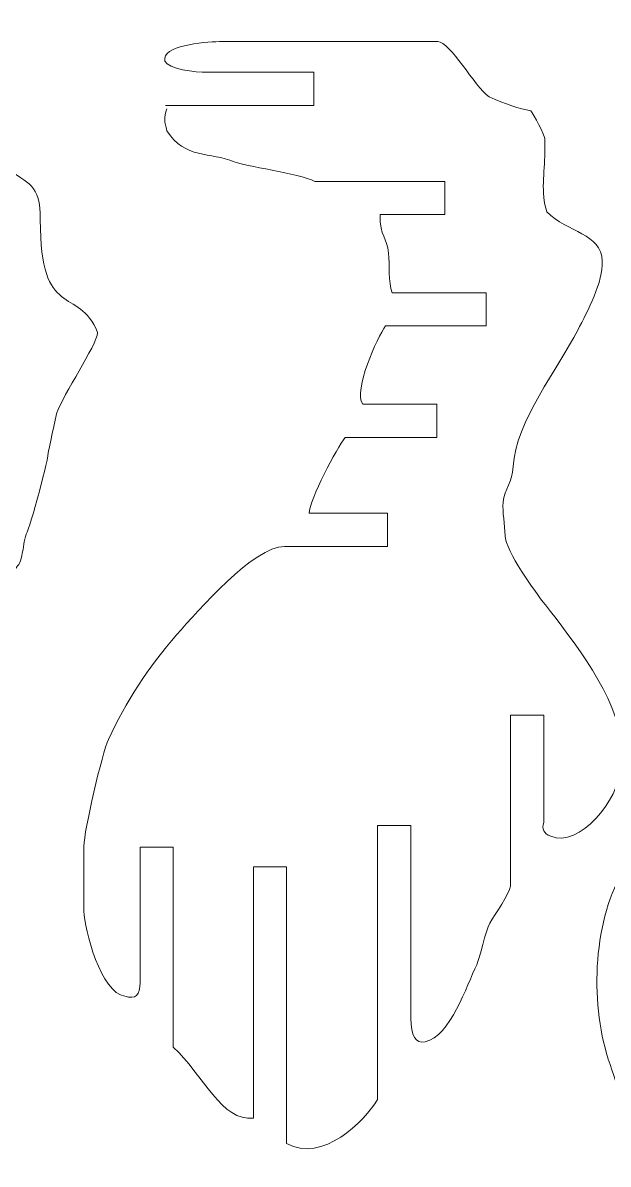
# Model space of a CAD drawing. Header units: inches. Extents: x -250 to 251, y -166 to 168.
# Drawn here: x -87.2 to -36.8, y -163.3 to -65 of the extents above; entities that cross this region are included whole.
import ezdxf

# ---------------------------------------------------------------- set-up
doc = ezdxf.new("R2010")
doc.units = ezdxf.units.IN
doc.header["$MEASUREMENT"] = 0
doc.layers.add('Layer 1', color=7, linetype='Continuous')

msp = doc.modelspace()

# ---------------------------------------------------------------- linework, layer by layer
at = {"layer": 'Layer 1', "color": 1, "lineweight": 9}
for points, knots in [([(-119.374, -52.73), (-121.067, -52.051), (-128.713, -54.87), (-130.147, -56.305), (-130.147, -56.305), (-130.147, -59.428), (-130.86, -70.859), (-129.636, -72.816), (-129.636, -72.816), (-126.399, -74.073), (-111.442, -67.098), (-107.507, -65.862), (-107.507, -65.862), (-103.989, -64.757), (-99.993, -63.016), (-96.442, -61.757), (-96.442, -61.757), (-94.806, -61.178), (-87.11, -59.539), (-85.377, -59.539), (-85.377, -59.539), (-85.377, -59.539), (-84.356, -59.539), (-84.356, -59.539), (-84.356, -59.539), (-83.401, -59.539), (-81.568, -60.063), (-80.611, -60.209), (-80.611, -60.209), (-80.07, -60.291), (-79.281, -60.149), (-78.738, -60.231), (-78.738, -60.231), (-77.919, -60.353), (-77.407, -60.83), (-76.866, -60.913), (-76.866, -60.913), (-76.169, -61.019), (-73.979, -60.9), (-73.121, -60.901), (-73.121, -60.901), (-71.221, -60.902), (-70.861, -60.242), (-69.376, -60.218), (-69.376, -60.218), (-65.651, -60.159), (-57.518, -56.237), (-54.632, -53.896)], [0, 0, 0, 0, 0.083333, 0.083333, 0.083333, 0.083333, 0.166667, 0.166667, 0.166667, 0.166667, 0.25, 0.25, 0.25, 0.25, 0.333333, 0.333333, 0.333333, 0.333333, 0.416667, 0.416667, 0.416667, 0.416667, 0.5, 0.5, 0.5, 0.5, 0.583333, 0.583333, 0.583333, 0.583333, 0.666667, 0.666667, 0.666667, 0.666667, 0.75, 0.75, 0.75, 0.75, 0.833333, 0.833333, 0.833333, 0.833333, 0.916667, 0.916667, 0.916667, 0.916667, 1, 1, 1, 1]), ([(-47.021, -71.404), (-48.284, -70.482), (-50.389, -66.641), (-51.447, -66.641), (-51.447, -66.641), (-51.447, -66.641), (-70.002, -66.641), (-70.002, -66.641), (-70.002, -66.641), (-71.113, -66.641), (-74.806, -66.886), (-74.923, -68.074)], [0, 0, 0, 0, 0.333333, 0.333333, 0.333333, 0.333333, 0.666667, 0.666667, 0.666667, 0.666667, 1, 1, 1, 1]), ([(-74.869, -72.136), (-74.869, -72.136), (-62.101, -72.136), (-62.101, -72.136), (-62.101, -72.136), (-62.101, -72.136), (-62.101, -69.277), (-62.101, -69.277), (-62.101, -69.277), (-62.101, -69.277), (-71.703, -69.277), (-71.703, -69.277)], [0, 0, 0, 0, 0.333333, 0.333333, 0.333333, 0.333333, 0.666667, 0.666667, 0.666667, 0.666667, 1, 1, 1, 1]), ([(-74.746, -72.442), (-75.031, -73.177), (-74.984, -73.581), (-74.746, -74.315), (-74.746, -74.315), (-73.225, -76.8), (-70.979, -76.12), (-68.958, -76.998), (-68.958, -76.998), (-68.153, -77.347), (-63.403, -78.001), (-62.008, -78.683)], [0, 0, 0, 0, 0.333333, 0.333333, 0.333333, 0.333333, 0.666667, 0.666667, 0.666667, 0.666667, 1, 1, 1, 1]), ([(-41.722, -135.082), (-39.274, -136.167), (-35.763, -131.845), (-35.763, -129.295), (-35.763, -129.295), (-35.763, -129.295), (-35.763, -126.912), (-35.763, -126.912), (-35.763, -126.912), (-35.763, -123.373), (-39.943, -118.012), (-42.175, -115.167), (-42.175, -115.167), (-43.085, -114.006), (-45.621, -110.511), (-45.639, -109.209), (-45.639, -109.209), (-45.652, -108.194), (-45.899, -107.197), (-45.812, -106.316), (-45.812, -106.316), (-45.696, -105.121), (-45.012, -104.613), (-44.95, -103.252), (-44.95, -103.252), (-44.775, -99.454), (-41.041, -94.694), (-39.396, -91.507), (-39.396, -91.507), (-38.534, -89.837), (-37.196, -87.326), (-37.278, -85.549), (-37.278, -85.549), (-37.391, -83.122), (-40.234, -83.121), (-42.062, -81.294), (-42.062, -81.294), (-42.599, -79.639), (-42.232, -77.961), (-42.232, -76.187), (-42.232, -76.187), (-42.232, -76.187), (-42.232, -74.996), (-42.232, -74.996), (-42.232, -74.996), (-42.232, -74.7), (-43.185, -72.916), (-43.424, -72.613)], [0, 0, 0, 0, 0.083333, 0.083333, 0.083333, 0.083333, 0.166667, 0.166667, 0.166667, 0.166667, 0.25, 0.25, 0.25, 0.25, 0.333333, 0.333333, 0.333333, 0.333333, 0.416667, 0.416667, 0.416667, 0.416667, 0.5, 0.5, 0.5, 0.5, 0.583333, 0.583333, 0.583333, 0.583333, 0.666667, 0.666667, 0.666667, 0.666667, 0.75, 0.75, 0.75, 0.75, 0.833333, 0.833333, 0.833333, 0.833333, 0.916667, 0.916667, 0.916667, 0.916667, 1, 1, 1, 1]), ([(-94.925, -142.417), (-93.098, -142.762), (-91.097, -141.13), (-90.027, -139.523), (-90.027, -139.523), (-89.462, -138.675), (-87.861, -135.444), (-87.861, -134.586), (-87.861, -134.586), (-87.861, -134.586), (-87.81, -125.728), (-87.81, -125.728), (-87.81, -125.728), (-87.81, -125.728), (-88.201, -122.501), (-88.201, -122.501), (-88.201, -122.501), (-88.201, -122.501), (-88.201, -119.097), (-88.201, -119.097), (-88.201, -119.097), (-88.201, -118.792), (-87.867, -112.306), (-87.862, -112.288), (-87.862, -112.288), (-87.614, -111.475), (-87.403, -112.044), (-87.167, -110.586), (-87.167, -110.586), (-87.081, -110.057), (-87.013, -109.357), (-86.782, -108.884), (-86.782, -108.884), (-86.575, -108.461), (-85.876, -106.006), (-85.753, -105.479), (-85.753, -105.479), (-85.563, -104.66), (-84.97, -102.573), (-84.965, -102.075), (-84.965, -102.075), (-84.964, -102.015), (-84.291, -98.82), (-84.241, -98.671), (-84.241, -98.671), (-83.687, -97.025), (-80.799, -92.843), (-80.711, -91.692), (-80.711, -91.692), (-82.379, -87.623), (-85.674, -90.746), (-85.648, -81.989), (-85.648, -81.989), (-85.638, -78.877), (-86.752, -78.865), (-88.541, -77.56)], [0, 0, 0, 0, 0.071429, 0.071429, 0.071429, 0.071429, 0.142857, 0.142857, 0.142857, 0.142857, 0.214286, 0.214286, 0.214286, 0.214286, 0.285714, 0.285714, 0.285714, 0.285714, 0.357143, 0.357143, 0.357143, 0.357143, 0.428571, 0.428571, 0.428571, 0.428571, 0.5, 0.5, 0.5, 0.5, 0.571429, 0.571429, 0.571429, 0.571429, 0.642857, 0.642857, 0.642857, 0.642857, 0.714286, 0.714286, 0.714286, 0.714286, 0.785714, 0.785714, 0.785714, 0.785714, 0.857143, 0.857143, 0.857143, 0.857143, 0.928571, 0.928571, 0.928571, 0.928571, 1, 1, 1, 1]), ([(-56.411, -81.542), (-56.411, -81.542), (-50.825, -81.542), (-50.825, -81.542), (-50.825, -81.542), (-50.825, -81.542), (-50.825, -78.683), (-50.825, -78.683), (-50.825, -78.683), (-50.825, -78.683), (-62.008, -78.683), (-62.008, -78.683)], [0, 0, 0, 0, 0.333333, 0.333333, 0.333333, 0.333333, 0.666667, 0.666667, 0.666667, 0.666667, 1, 1, 1, 1]), ([(-56.411, -81.542), (-56.411, -83.485), (-55.809, -83.454), (-55.675, -84.868), (-55.675, -84.868), (-55.579, -85.873), (-55.723, -87.346), (-55.361, -88.277)], [0, 0, 0, 0, 0.5, 0.5, 0.5, 0.5, 1, 1, 1, 1]), ([(-55.943, -91.137), (-55.943, -91.137), (-47.263, -91.137), (-47.263, -91.137), (-47.263, -91.137), (-47.263, -91.137), (-47.263, -88.277), (-47.263, -88.277), (-47.263, -88.277), (-47.263, -88.277), (-55.361, -88.277), (-55.361, -88.277)], [0, 0, 0, 0, 0.333333, 0.333333, 0.333333, 0.333333, 0.666667, 0.666667, 0.666667, 0.666667, 1, 1, 1, 1]), ([(-59.403, -100.731), (-59.403, -100.731), (-51.517, -100.731), (-51.517, -100.731), (-51.517, -100.731), (-51.517, -100.731), (-51.517, -97.872), (-51.517, -97.872), (-51.517, -97.872), (-51.517, -97.872), (-57.901, -97.872), (-57.901, -97.872)], [0, 0, 0, 0, 0.333333, 0.333333, 0.333333, 0.333333, 0.666667, 0.666667, 0.666667, 0.666667, 1, 1, 1, 1]), ([(-64.624, -110.119), (-64.624, -110.119), (-55.771, -110.119), (-55.771, -110.119), (-55.771, -110.119), (-55.771, -110.119), (-55.771, -107.26), (-55.771, -107.26), (-55.771, -107.26), (-55.771, -107.26), (-62.496, -107.26), (-62.496, -107.26)], [0, 0, 0, 0, 0.333333, 0.333333, 0.333333, 0.333333, 0.666667, 0.666667, 0.666667, 0.666667, 1, 1, 1, 1]), ([(-64.624, -110.119), (-67.268, -110.109), (-72.071, -115.653), (-73.898, -117.72), (-73.898, -117.72), (-76.367, -120.512), (-78.28, -123.529), (-79.79, -126.742), (-79.79, -126.742), (-80.305, -127.839), (-81.895, -134.683), (-81.895, -135.933), (-81.895, -135.933), (-81.895, -135.933), (-81.895, -141.551), (-81.895, -141.551), (-81.895, -141.551), (-81.895, -143.058), (-80.387, -148.65), (-78.377, -148.848), (-78.377, -148.848), (-77.417, -149.157), (-77.066, -148.77), (-77.066, -147.688)], [0, 0, 0, 0, 0.166667, 0.166667, 0.166667, 0.166667, 0.333333, 0.333333, 0.333333, 0.333333, 0.5, 0.5, 0.5, 0.5, 0.666667, 0.666667, 0.666667, 0.666667, 0.833333, 0.833333, 0.833333, 0.833333, 1, 1, 1, 1]), ([(-42.324, -133.913), (-42.324, -133.913), (-42.324, -124.65), (-42.324, -124.65), (-42.324, -124.65), (-42.324, -124.65), (-45.184, -124.65), (-45.184, -124.65), (-45.184, -124.65), (-45.184, -124.65), (-45.184, -139.384), (-45.184, -139.384)], [0, 0, 0, 0, 0.333333, 0.333333, 0.333333, 0.333333, 0.666667, 0.666667, 0.666667, 0.666667, 1, 1, 1, 1]), ([(-31.545, -161.389), (-34.556, -161.893), (-35.819, -156.979), (-36.605, -154.751), (-36.605, -154.751), (-38.347, -149.807), (-38.147, -142.641), (-35.567, -138.24), (-35.567, -138.24), (-34.692, -136.747), (-35.554, -131.48), (-33.247, -130.069), (-33.247, -130.069), (-31.96, -130.411), (-31.647, -131.319), (-30.183, -131.431), (-30.183, -131.431), (-28.763, -130.562), (-28.959, -129.349), (-27.63, -129.218), (-27.63, -129.218), (-25.086, -129.469), (-24.521, -135.205), (-22.352, -137.227), (-22.352, -137.227), (-19.803, -139.603), (-16.224, -140.727), (-16.224, -145.049), (-16.224, -145.049), (-16.224, -146.467), (-16.224, -147.885), (-16.224, -149.304), (-16.224, -149.304), (-16.224, -151.616), (-15.542, -151.917), (-15.544, -153.73), (-15.544, -153.73), (-15.545, -155.51), (-15.252, -156.499), (-16.095, -157.985), (-16.095, -157.985), (-16.962, -159.516), (-18.886, -160.546), (-20.467, -159.811)], [0, 0, 0, 0, 0.090909, 0.090909, 0.090909, 0.090909, 0.181818, 0.181818, 0.181818, 0.181818, 0.272727, 0.272727, 0.272727, 0.272727, 0.363636, 0.363636, 0.363636, 0.363636, 0.454545, 0.454545, 0.454545, 0.454545, 0.545455, 0.545455, 0.545455, 0.545455, 0.636364, 0.636364, 0.636364, 0.636364, 0.727273, 0.727273, 0.727273, 0.727273, 0.818182, 0.818182, 0.818182, 0.818182, 0.909091, 0.909091, 0.909091, 0.909091, 1, 1, 1, 1]), ([(-53.758, -150.749), (-53.758, -150.749), (-53.758, -134.146), (-53.758, -134.146), (-53.758, -134.146), (-53.758, -134.146), (-56.618, -134.146), (-56.618, -134.146), (-56.618, -134.146), (-56.618, -134.146), (-56.618, -157.765), (-56.618, -157.765)], [0, 0, 0, 0, 0.333333, 0.333333, 0.333333, 0.333333, 0.666667, 0.666667, 0.666667, 0.666667, 1, 1, 1, 1]), ([(-74.206, -153.24), (-74.206, -153.24), (-74.206, -136.025), (-74.206, -136.025), (-74.206, -136.025), (-74.206, -136.025), (-77.066, -136.025), (-77.066, -136.025), (-77.066, -136.025), (-77.066, -136.025), (-77.066, -147.688), (-77.066, -147.688)], [0, 0, 0, 0, 0.333333, 0.333333, 0.333333, 0.333333, 0.666667, 0.666667, 0.666667, 0.666667, 1, 1, 1, 1]), ([(-64.452, -161.537), (-64.452, -161.537), (-64.452, -137.706), (-64.452, -137.706), (-64.452, -137.706), (-64.452, -137.706), (-67.312, -137.706), (-67.312, -137.706), (-67.312, -137.706), (-67.312, -137.706), (-67.312, -159.358), (-67.312, -159.358)], [0, 0, 0, 0, 0.333333, 0.333333, 0.333333, 0.333333, 0.666667, 0.666667, 0.666667, 0.666667, 1, 1, 1, 1]), ([(-52.532, -152.785), (-50.337, -152.323), (-48.963, -147.944), (-48.089, -146.146), (-48.089, -146.146), (-47.817, -145.586), (-47.327, -143.225), (-46.947, -142.572), (-46.947, -142.572), (-46.487, -141.783), (-45.278, -140.028), (-45.184, -139.384)], [0, 0, 0, 0, 0.333333, 0.333333, 0.333333, 0.333333, 0.666667, 0.666667, 0.666667, 0.666667, 1, 1, 1, 1])]:
    msp.add_open_spline(points, degree=3, knots=knots, dxfattribs=at)
for points in [[(-74.923, -68.074), (-75.242, -68.777), (-73.044, -69.244), (-71.703, -69.277)], [(-43.424, -72.613), (-44.428, -72.423), (-45.627, -72.02), (-47.021, -71.404)], [(-55.943, -91.137), (-56.639, -92.113), (-58.738, -96.696), (-57.901, -97.872)], [(-59.403, -100.731), (-60.124, -101.645), (-62.496, -106.113), (-62.496, -107.26)], [(-41.722, -135.082), (-42.324, -134.837), (-42.525, -134.447), (-42.324, -133.913)], [(-52.532, -152.785), (-53.339, -152.961), (-53.748, -152.283), (-53.758, -150.749)], [(-74.206, -153.24), (-71.642, -155.646), (-70.004, -159.705), (-67.312, -159.358)], [(-64.452, -161.537), (-61.37, -163.328), (-57.721, -159.568), (-56.618, -157.765)]]:
    msp.add_open_spline(points, degree=3, dxfattribs=at)

doc.saveas('drawing.dxf')
